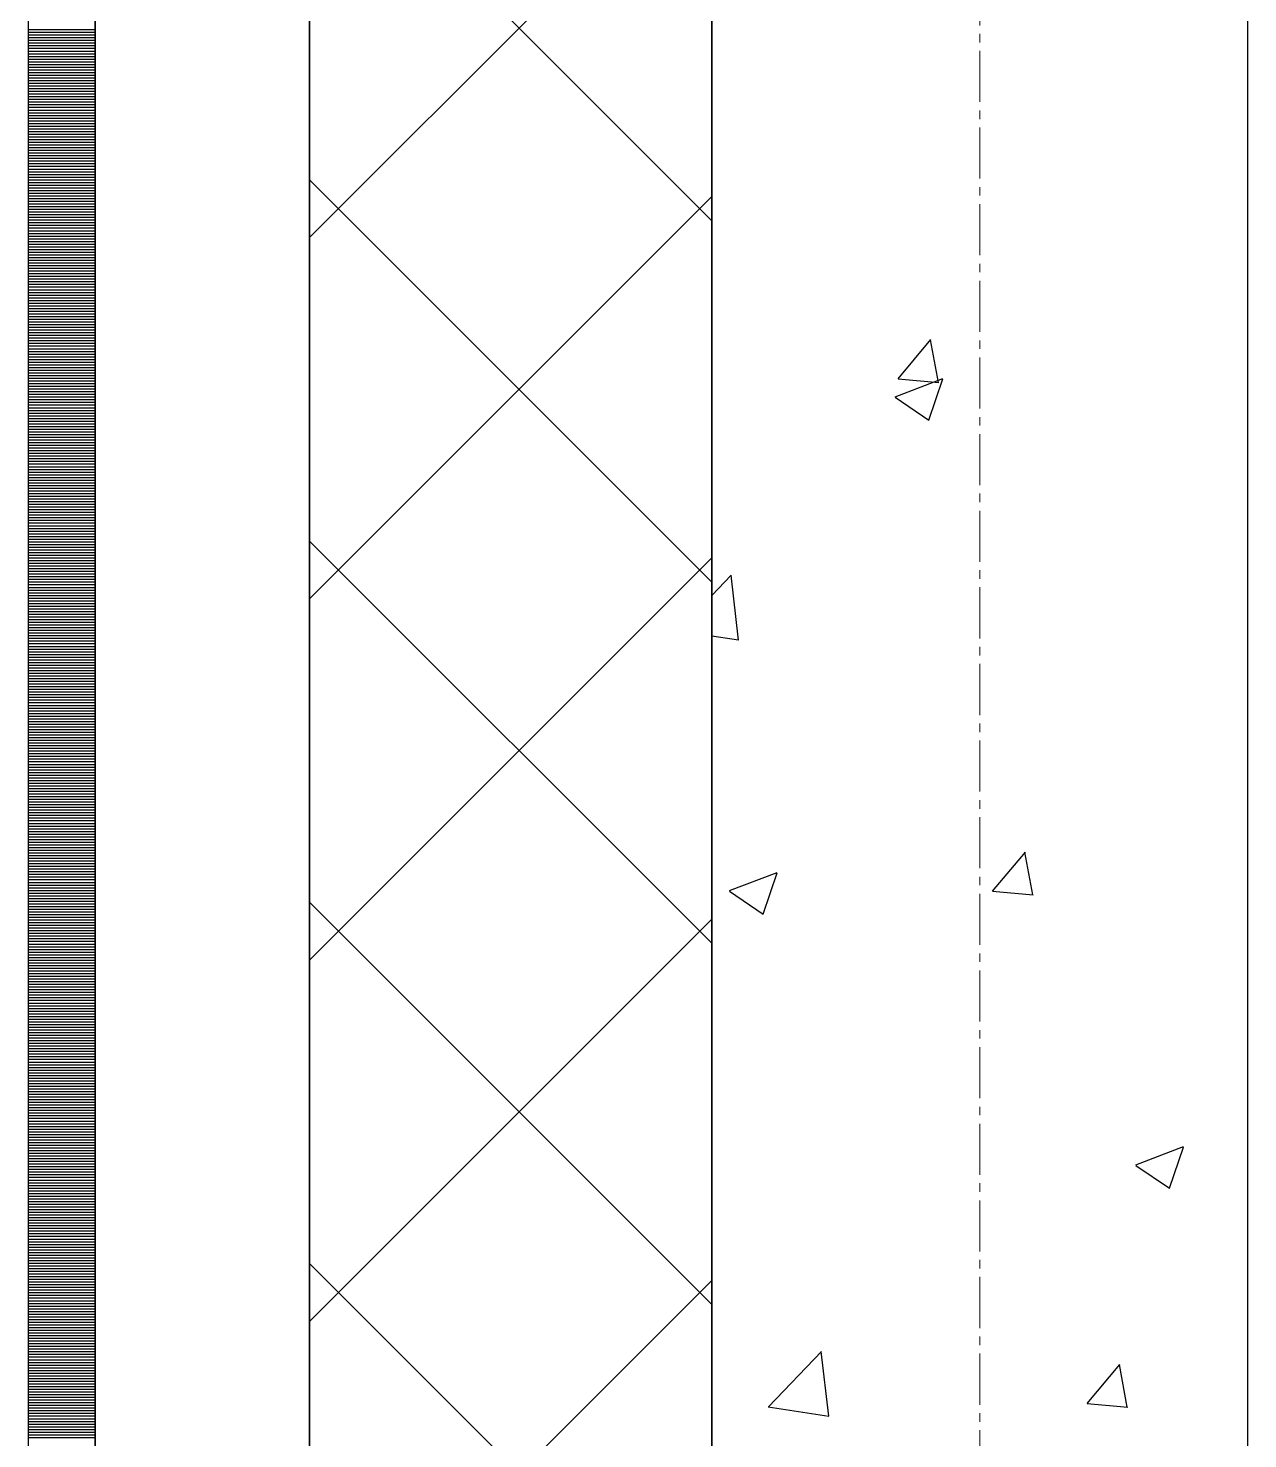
# Model space of a CAD drawing. Header units: millimetres. Extents: x -231292 to 573618, y -153144 to 564035.
# Drawn here: x 8548 to 9003, y 219689 to 220215 of the extents above; entities that cross this region are included whole.
import ezdxf

# ---------------------------------------------------------------- set-up
doc = ezdxf.new("R2010")
doc.units = ezdxf.units.MM
doc.linetypes.add('CENTER2', pattern=[28.575, 19.05, -3.175, 3.175, -3.175])
doc.layers.get('0').update_dxf_attribs({"color": 250})
for name, color, linetype, lineweight in [('АР_Стены ПЕНОблок', 250, 'Continuous', 20), ('АР_Тонкая', 250, 'Continuous', 5), ('АР_Утеплитель', 250, 'Continuous', 0), ('АР_Штриховка', 250, 'Continuous', 0), ('РД_Оси_100', 250, 'Continuous', 0)]:
    doc.layers.add(name, color=color, linetype=linetype, lineweight=lineweight)

# ---------------------------------------------------------------- blocks, each defined once
blk = doc.blocks.new('оси_рен')
at = {"layer": 'РД_Оси_100', "color": 251, "linetype": 'CENTER2', "true_color": 0x636466}
blk.add_line((1195652.916, 135558.25), (1195652.916, 223268.25), dxfattribs=at)

msp = doc.modelspace()

# ---------------------------------------------------------------- linework, layer by layer
at = {"layer": 'АР_Стены ПЕНОблок', "color": 18, "linetype": 'Continuous', "lineweight": 25, "true_color": 0x000000}
for p, q in [((8803.243, 263866.253), (8803.243, 187666.253)), ((9003.243, 187666.253), (9003.243, 263866.253))]:
    msp.add_line(p, q, dxfattribs=at)
at = {"layer": 'АР_Тонкая', "color": 18, "linetype": 'Continuous', "lineweight": 25, "true_color": 0x000000}
for p, q in [((8548.243, 263866.253), (8548.243, 187666.253)), ((8573.243, 263866.253), (8573.243, 187666.253)), ((8573.243, 187666.253), (8573.243, 263866.253)), ((8653.243, 187666.253), (8653.243, 263866.253))]:
    msp.add_line(p, q, dxfattribs=at)
at = {"layer": 'АР_Утеплитель', "color": 18, "linetype": 'Continuous', "lineweight": 25, "true_color": 0x000000}
for p, q in [((8653.243, 263866.253), (8653.243, 187666.253)), ((8803.243, 187666.253), (8803.243, 263866.253))]:
    msp.add_line(p, q, dxfattribs=at)
at = {"layer": 'АР_Штриховка', "color": 18, "linetype": 'Continuous', "lineweight": 25, "true_color": 0x000000}
for p, q in [((8803.243, 220142.69), (8653.243, 220292.69)), ((8653.243, 220136.403), (8803.243, 220286.403)), ((8548.243, 220214.002), (8573.243, 220214.002)), ((8548.243, 220213.002), (8573.243, 220213.002)), ((8548.243, 220212.002), (8573.243, 220212.002)), ((8548.243, 220211.002), (8573.243, 220211.002)), ((8548.243, 220210.002), (8573.243, 220210.002)), ((8548.243, 220209.002), (8573.243, 220209.002)), ((8548.243, 220208.002), (8573.243, 220208.002)), ((8548.243, 220207.002), (8573.243, 220207.002)), ((8548.243, 220206.002), (8573.243, 220206.002)), ((8548.243, 220205.002), (8573.243, 220205.002)), ((8548.243, 220204.002), (8573.243, 220204.002)), ((8548.243, 220203.002), (8573.243, 220203.002)), ((8548.243, 220202.002), (8573.243, 220202.002)), ((8548.243, 220201.002), (8573.243, 220201.002)), ((8548.243, 220200.002), (8573.243, 220200.002)), ((8548.243, 220199.002), (8573.243, 220199.002)), ((8548.243, 220198.002), (8573.243, 220198.002)), ((8548.243, 220197.002), (8573.243, 220197.002)), ((8548.243, 220196.002), (8573.243, 220196.002)), ((8548.243, 220195.002), (8573.243, 220195.002)), ((8548.243, 220194.002), (8573.243, 220194.002)), ((8548.243, 220193.002), (8573.243, 220193.002)), ((8548.243, 220192.002), (8573.243, 220192.002)), ((8548.243, 220191.002), (8573.243, 220191.002)), ((8548.243, 220190.002), (8573.243, 220190.002)), ((8548.243, 220189.002), (8573.243, 220189.002)), ((8548.243, 220188.002), (8573.243, 220188.002)), ((8548.243, 220187.002), (8573.243, 220187.002)), ((8548.243, 220186.002), (8573.243, 220186.002)), ((8548.243, 220185.002), (8573.243, 220185.002)), ((8548.243, 220184.002), (8573.243, 220184.002)), ((8548.243, 220183.002), (8573.243, 220183.002)), ((8548.243, 220182.002), (8573.243, 220182.002)), ((8548.243, 220181.002), (8573.243, 220181.002)), ((8548.243, 220180.002), (8573.243, 220180.002)), ((8548.243, 220179.002), (8573.243, 220179.002)), ((8548.243, 220178.002), (8573.243, 220178.002)), ((8548.243, 220177.002), (8573.243, 220177.002)), ((8548.243, 220176.002), (8573.243, 220176.002)), ((8548.243, 220175.002), (8573.243, 220175.002)), ((8548.243, 220174.002), (8573.243, 220174.002)), ((8548.243, 220173.002), (8573.243, 220173.002)), ((8548.243, 220172.002), (8573.243, 220172.002)), ((8548.243, 220171.002), (8573.243, 220171.002)), ((8548.243, 220170.002), (8573.243, 220170.002)), ((8548.243, 220169.002), (8573.243, 220169.002)), ((8548.243, 220168.002), (8573.243, 220168.002)), ((8548.243, 220167.002), (8573.243, 220167.002)), ((8548.243, 220166.002), (8573.243, 220166.002)), ((8548.243, 220165.002), (8573.243, 220165.002)), ((8548.243, 220164.002), (8573.243, 220164.002)), ((8548.243, 220163.002), (8573.243, 220163.002)), ((8548.243, 220162.002), (8573.243, 220162.002)), ((8548.243, 220161.002), (8573.243, 220161.002)), ((8548.243, 220160.002), (8573.243, 220160.002)), ((8548.243, 220159.002), (8573.243, 220159.002)), ((8548.243, 220158.002), (8573.243, 220158.002)), ((8803.243, 220007.987), (8653.243, 220157.987)), ((8548.243, 220157.002), (8573.243, 220157.002)), ((8548.243, 220156.002), (8573.243, 220156.002)), ((8548.243, 220155.002), (8573.243, 220155.002)), ((8548.243, 220154.002), (8573.243, 220154.002)), ((8548.243, 220153.002), (8573.243, 220153.002)), ((8548.243, 220152.002), (8573.243, 220152.002)), ((8548.243, 220151.002), (8573.243, 220151.002)), ((8548.243, 220150.002), (8573.243, 220150.002)), ((8548.243, 220149.002), (8573.243, 220149.002)), ((8548.243, 220148.002), (8573.243, 220148.002)), ((8548.243, 220147.002), (8573.243, 220147.002)), ((8653.243, 220001.7), (8803.243, 220151.7)), ((8548.243, 220146.002), (8573.243, 220146.002)), ((8548.243, 220145.002), (8573.243, 220145.002)), ((8548.243, 220144.002), (8573.243, 220144.002)), ((8548.243, 220143.002), (8573.243, 220143.002)), ((8548.243, 220142.002), (8573.243, 220142.002)), ((8548.243, 220141.002), (8573.243, 220141.002)), ((8548.243, 220140.002), (8573.243, 220140.002)), ((8548.243, 220139.002), (8573.243, 220139.002)), ((8548.243, 220138.002), (8573.243, 220138.002)), ((8548.243, 220137.002), (8573.243, 220137.002)), ((8548.243, 220136.002), (8573.243, 220136.002)), ((8548.243, 220135.002), (8573.243, 220135.002)), ((8548.243, 220134.002), (8573.243, 220134.002)), ((8548.243, 220133.002), (8573.243, 220133.002)), ((8548.243, 220132.002), (8573.243, 220132.002)), ((8548.243, 220131.002), (8573.243, 220131.002)), ((8548.243, 220130.002), (8573.243, 220130.002)), ((8548.243, 220129.002), (8573.243, 220129.002)), ((8548.243, 220128.002), (8573.243, 220128.002)), ((8548.243, 220127.002), (8573.243, 220127.002)), ((8548.243, 220126.002), (8573.243, 220126.002)), ((8548.243, 220125.002), (8573.243, 220125.002)), ((8548.243, 220124.002), (8573.243, 220124.002)), ((8548.243, 220123.002), (8573.243, 220123.002)), ((8548.243, 220122.002), (8573.243, 220122.002)), ((8548.243, 220121.002), (8573.243, 220121.002)), ((8548.243, 220120.002), (8573.243, 220120.002)), ((8548.243, 220119.002), (8573.243, 220119.002)), ((8548.243, 220118.002), (8573.243, 220118.002)), ((8548.243, 220117.002), (8573.243, 220117.002)), ((8548.243, 220116.002), (8573.243, 220116.002)), ((8548.243, 220115.002), (8573.243, 220115.002)), ((8548.243, 220114.002), (8573.243, 220114.002)), ((8548.243, 220113.002), (8573.243, 220113.002)), ((8548.243, 220112.002), (8573.243, 220112.002)), ((8548.243, 220111.002), (8573.243, 220111.002)), ((8548.243, 220110.002), (8573.243, 220110.002)), ((8548.243, 220109.002), (8573.243, 220109.002)), ((8548.243, 220108.002), (8573.243, 220108.002)), ((8548.243, 220107.002), (8573.243, 220107.002)), ((8548.243, 220106.002), (8573.243, 220106.002)), ((8548.243, 220105.002), (8573.243, 220105.002)), ((8548.243, 220104.002), (8573.243, 220104.002)), ((8548.243, 220103.002), (8573.243, 220103.002)), ((8548.243, 220102.002), (8573.243, 220102.002)), ((8548.243, 220101.002), (8573.243, 220101.002)), ((8548.243, 220100.002), (8573.243, 220100.002)), ((8548.243, 220099.002), (8573.243, 220099.002)), ((8548.243, 220098.002), (8573.243, 220098.002)), ((8548.243, 220097.002), (8573.243, 220097.002)), ((8548.243, 220096.002), (8573.243, 220096.002)), ((8548.243, 220095.002), (8573.243, 220095.002)), ((8872.787, 220083.776), (8885.032, 220098.369)), ((8887.792, 220082.405), (8884.855, 220098.326)), ((8548.243, 220094.002), (8573.243, 220094.002)), ((8548.243, 220093.002), (8573.243, 220093.002)), ((8548.243, 220092.002), (8573.243, 220092.002)), ((8548.243, 220091.002), (8573.243, 220091.002)), ((8548.243, 220090.002), (8573.243, 220090.002)), ((8548.243, 220089.002), (8573.243, 220089.002)), ((8548.243, 220088.002), (8573.243, 220088.002)), ((8548.243, 220087.002), (8573.243, 220087.002)), ((8548.243, 220086.002), (8573.243, 220086.002)), ((8548.243, 220085.002), (8573.243, 220085.002)), ((8548.243, 220084.002), (8573.243, 220084.002)), ((8871.714, 220077.085), (8889.499, 220083.912)), ((8872.786, 220083.766), (8887.968, 220082.437)), ((8884.267, 220068.363), (8889.417, 220083.712)), ((8548.243, 220083.002), (8573.243, 220083.002)), ((8548.243, 220082.002), (8573.243, 220082.002)), ((8548.243, 220081.002), (8573.243, 220081.002)), ((8548.243, 220080.002), (8573.243, 220080.002)), ((8548.243, 220079.002), (8573.243, 220079.002)), ((8548.243, 220078.002), (8573.243, 220078.002)), ((8548.243, 220077.002), (8573.243, 220077.002)), ((8548.243, 220076.002), (8573.243, 220076.002)), ((8548.243, 220075.002), (8573.243, 220075.002)), ((8548.243, 220074.002), (8573.243, 220074.002)), ((8871.625, 220076.887), (8884.259, 220068.365)), ((8548.243, 220073.002), (8573.243, 220073.002)), ((8548.243, 220072.002), (8573.243, 220072.002)), ((8548.243, 220071.002), (8573.243, 220071.002)), ((8548.243, 220070.002), (8573.243, 220070.002)), ((8548.243, 220069.002), (8573.243, 220069.002)), ((8548.243, 220068.002), (8573.243, 220068.002)), ((8548.243, 220067.002), (8573.243, 220067.002)), ((8548.243, 220066.002), (8573.243, 220066.002)), ((8548.243, 220065.002), (8573.243, 220065.002)), ((8548.243, 220064.002), (8573.243, 220064.002)), ((8548.243, 220063.002), (8573.243, 220063.002)), ((8548.243, 220062.002), (8573.243, 220062.002)), ((8548.243, 220061.002), (8573.243, 220061.002)), ((8548.243, 220060.002), (8573.243, 220060.002)), ((8548.243, 220059.002), (8573.243, 220059.002)), ((8548.243, 220058.002), (8573.243, 220058.002)), ((8548.243, 220057.002), (8573.243, 220057.002)), ((8548.243, 220056.002), (8573.243, 220056.002)), ((8548.243, 220055.002), (8573.243, 220055.002)), ((8548.243, 220054.002), (8573.243, 220054.002)), ((8548.243, 220053.002), (8573.243, 220053.002)), ((8548.243, 220052.002), (8573.243, 220052.002)), ((8548.243, 220051.002), (8573.243, 220051.002)), ((8548.243, 220050.002), (8573.243, 220050.002)), ((8548.243, 220049.002), (8573.243, 220049.002)), ((8548.243, 220048.002), (8573.243, 220048.002)), ((8548.243, 220047.002), (8573.243, 220047.002)), ((8548.243, 220046.002), (8573.243, 220046.002)), ((8548.243, 220045.002), (8573.243, 220045.002)), ((8548.243, 220044.002), (8573.243, 220044.002)), ((8548.243, 220043.002), (8573.243, 220043.002)), ((8548.243, 220042.002), (8573.243, 220042.002)), ((8548.243, 220041.002), (8573.243, 220041.002)), ((8548.243, 220040.002), (8573.243, 220040.002)), ((8548.243, 220039.002), (8573.243, 220039.002)), ((8548.243, 220038.002), (8573.243, 220038.002)), ((8548.243, 220037.002), (8573.243, 220037.002)), ((8548.243, 220036.002), (8573.243, 220036.002)), ((8548.243, 220035.002), (8573.243, 220035.002)), ((8548.243, 220034.002), (8573.243, 220034.002)), ((8548.243, 220033.002), (8573.243, 220033.002)), ((8548.243, 220032.002), (8573.243, 220032.002)), ((8548.243, 220031.002), (8573.243, 220031.002)), ((8548.243, 220030.002), (8573.243, 220030.002)), ((8548.243, 220029.002), (8573.243, 220029.002)), ((8548.243, 220028.002), (8573.243, 220028.002)), ((8548.243, 220027.002), (8573.243, 220027.002)), ((8548.243, 220026.002), (8573.243, 220026.002)), ((8548.243, 220025.002), (8573.243, 220025.002)), ((8548.243, 220024.002), (8573.243, 220024.002)), ((8548.243, 220023.002), (8573.243, 220023.002)), ((8548.243, 220022.002), (8573.243, 220022.002)), ((8548.243, 220021.002), (8573.243, 220021.002)), ((8803.243, 219873.283), (8653.243, 220023.283)), ((8548.243, 220020.002), (8573.243, 220020.002)), ((8548.243, 220019.002), (8573.243, 220019.002)), ((8548.243, 220018.002), (8573.243, 220018.002)), ((8548.243, 220017.002), (8573.243, 220017.002)), ((8548.243, 220016.002), (8573.243, 220016.002)), ((8653.243, 219866.996), (8803.243, 220016.996)), ((8548.243, 220015.002), (8573.243, 220015.002)), ((8548.243, 220014.002), (8573.243, 220014.002)), ((8548.243, 220013.002), (8573.243, 220013.002)), ((8548.243, 220012.002), (8573.243, 220012.002)), ((8548.243, 220011.002), (8573.243, 220011.002)), ((8803.243, 220002.936), (8810.489, 220010.488)), ((8813.269, 219986.362), (8810.463, 220010.485)), ((8548.243, 220010.002), (8573.243, 220010.002)), ((8548.243, 220009.002), (8573.243, 220009.002)), ((8548.243, 220008.002), (8573.243, 220008.002)), ((8548.243, 220007.002), (8573.243, 220007.002)), ((8548.243, 220006.002), (8573.243, 220006.002)), ((8548.243, 220005.002), (8573.243, 220005.002)), ((8548.243, 220004.002), (8573.243, 220004.002)), ((8548.243, 220003.002), (8573.243, 220003.002)), ((8548.243, 220002.002), (8573.243, 220002.002)), ((8548.243, 220001.002), (8573.243, 220001.002)), ((8548.243, 220000.002), (8573.243, 220000.002)), ((8548.243, 219999.002), (8573.243, 219999.002)), ((8548.243, 219998.002), (8573.243, 219998.002)), ((8548.243, 219997.002), (8573.243, 219997.002)), ((8548.243, 219996.002), (8573.243, 219996.002)), ((8548.243, 219995.002), (8573.243, 219995.002)), ((8548.243, 219994.002), (8573.243, 219994.002)), ((8548.243, 219993.002), (8573.243, 219993.002)), ((8548.243, 219992.002), (8573.243, 219992.002)), ((8548.243, 219991.002), (8573.243, 219991.002)), ((8548.243, 219990.002), (8573.243, 219990.002)), ((8548.243, 219989.002), (8573.243, 219989.002)), ((8548.243, 219988.002), (8573.243, 219988.002)), ((8548.243, 219987.002), (8573.243, 219987.002)), ((8548.243, 219986.002), (8573.243, 219986.002)), ((8548.243, 219985.002), (8573.243, 219985.002)), ((8548.243, 219984.002), (8573.243, 219984.002)), ((8803.243, 219987.963), (8813.276, 219986.407)), ((8548.243, 219983.002), (8573.243, 219983.002)), ((8548.243, 219982.002), (8573.243, 219982.002)), ((8548.243, 219981.002), (8573.243, 219981.002)), ((8548.243, 219980.002), (8573.243, 219980.002)), ((8548.243, 219979.002), (8573.243, 219979.002)), ((8548.243, 219978.002), (8573.243, 219978.002)), ((8548.243, 219977.002), (8573.243, 219977.002)), ((8548.243, 219976.002), (8573.243, 219976.002)), ((8548.243, 219975.002), (8573.243, 219975.002)), ((8548.243, 219974.002), (8573.243, 219974.002)), ((8548.243, 219973.002), (8573.243, 219973.002)), ((8548.243, 219972.002), (8573.243, 219972.002)), ((8548.243, 219971.002), (8573.243, 219971.002)), ((8548.243, 219970.002), (8573.243, 219970.002)), ((8548.243, 219969.002), (8573.243, 219969.002)), ((8548.243, 219968.002), (8573.243, 219968.002)), ((8548.243, 219967.002), (8573.243, 219967.002)), ((8548.243, 219966.002), (8573.243, 219966.002)), ((8548.243, 219965.002), (8573.243, 219965.002)), ((8548.243, 219964.002), (8573.243, 219964.002)), ((8548.243, 219963.002), (8573.243, 219963.002)), ((8548.243, 219962.002), (8573.243, 219962.002)), ((8548.243, 219961.002), (8573.243, 219961.002)), ((8548.243, 219960.002), (8573.243, 219960.002)), ((8548.243, 219959.002), (8573.243, 219959.002)), ((8548.243, 219958.002), (8573.243, 219958.002)), ((8548.243, 219957.002), (8573.243, 219957.002)), ((8548.243, 219956.002), (8573.243, 219956.002)), ((8548.243, 219955.002), (8573.243, 219955.002)), ((8548.243, 219954.002), (8573.243, 219954.002)), ((8548.243, 219953.002), (8573.243, 219953.002)), ((8548.243, 219952.002), (8573.243, 219952.002)), ((8548.243, 219951.002), (8573.243, 219951.002)), ((8548.243, 219950.002), (8573.243, 219950.002)), ((8548.243, 219949.002), (8573.243, 219949.002)), ((8548.243, 219948.002), (8573.243, 219948.002)), ((8548.243, 219947.002), (8573.243, 219947.002)), ((8548.243, 219946.002), (8573.243, 219946.002)), ((8548.243, 219945.002), (8573.243, 219945.002)), ((8548.243, 219944.002), (8573.243, 219944.002)), ((8548.243, 219943.002), (8573.243, 219943.002)), ((8548.243, 219942.002), (8573.243, 219942.002)), ((8548.243, 219941.002), (8573.243, 219941.002)), ((8548.243, 219940.002), (8573.243, 219940.002)), ((8548.243, 219939.002), (8573.243, 219939.002)), ((8548.243, 219938.002), (8573.243, 219938.002)), ((8548.243, 219937.002), (8573.243, 219937.002)), ((8548.243, 219936.002), (8573.243, 219936.002)), ((8548.243, 219935.002), (8573.243, 219935.002)), ((8548.243, 219934.002), (8573.243, 219934.002)), ((8548.243, 219933.002), (8573.243, 219933.002)), ((8548.243, 219932.002), (8573.243, 219932.002)), ((8548.243, 219931.002), (8573.243, 219931.002)), ((8548.243, 219930.002), (8573.243, 219930.002)), ((8548.243, 219929.002), (8573.243, 219929.002)), ((8548.243, 219928.002), (8573.243, 219928.002)), ((8548.243, 219927.002), (8573.243, 219927.002)), ((8548.243, 219926.002), (8573.243, 219926.002)), ((8548.243, 219925.002), (8573.243, 219925.002)), ((8548.243, 219924.002), (8573.243, 219924.002)), ((8548.243, 219923.002), (8573.243, 219923.002)), ((8548.243, 219922.002), (8573.243, 219922.002)), ((8548.243, 219921.002), (8573.243, 219921.002)), ((8548.243, 219920.002), (8573.243, 219920.002)), ((8548.243, 219919.002), (8573.243, 219919.002)), ((8548.243, 219918.002), (8573.243, 219918.002)), ((8548.243, 219917.002), (8573.243, 219917.002)), ((8548.243, 219916.002), (8573.243, 219916.002)), ((8548.243, 219915.002), (8573.243, 219915.002)), ((8548.243, 219914.002), (8573.243, 219914.002)), ((8548.243, 219913.002), (8573.243, 219913.002)), ((8548.243, 219912.002), (8573.243, 219912.002)), ((8548.243, 219911.002), (8573.243, 219911.002)), ((8548.243, 219910.002), (8573.243, 219910.002)), ((8548.243, 219909.002), (8573.243, 219909.002)), ((8548.243, 219908.002), (8573.243, 219908.002)), ((8548.243, 219907.002), (8573.243, 219907.002)), ((8548.243, 219906.002), (8573.243, 219906.002)), ((8548.243, 219905.002), (8573.243, 219905.002)), ((8908.03, 219892.719), (8920.275, 219907.312)), ((8923.035, 219891.348), (8920.098, 219907.269)), ((8548.243, 219904.002), (8573.243, 219904.002)), ((8548.243, 219903.002), (8573.243, 219903.002)), ((8548.243, 219902.002), (8573.243, 219902.002)), ((8548.243, 219901.002), (8573.243, 219901.002)), ((8548.243, 219900.002), (8573.243, 219900.002)), ((8809.912, 219892.897), (8827.697, 219899.724)), ((8548.243, 219899.002), (8573.243, 219899.002)), ((8548.243, 219898.002), (8573.243, 219898.002)), ((8548.243, 219897.002), (8573.243, 219897.002)), ((8548.243, 219896.002), (8573.243, 219896.002)), ((8548.243, 219895.002), (8573.243, 219895.002)), ((8822.465, 219884.175), (8827.615, 219899.524)), ((8548.243, 219894.002), (8573.243, 219894.002)), ((8548.243, 219893.002), (8573.243, 219893.002)), ((8548.243, 219892.002), (8573.243, 219892.002)), ((8548.243, 219891.002), (8573.243, 219891.002)), ((8548.243, 219890.002), (8573.243, 219890.002)), ((8809.823, 219892.699), (8822.457, 219884.177)), ((8908.029, 219892.709), (8923.211, 219891.38)), ((8548.243, 219889.002), (8573.243, 219889.002)), ((8548.243, 219888.002), (8573.243, 219888.002)), ((8548.243, 219887.002), (8573.243, 219887.002)), ((8548.243, 219886.002), (8573.243, 219886.002)), ((8548.243, 219885.002), (8573.243, 219885.002)), ((8548.243, 219884.002), (8573.243, 219884.002)), ((8803.243, 219738.579), (8653.243, 219888.579)), ((8548.243, 219883.002), (8573.243, 219883.002)), ((8548.243, 219882.002), (8573.243, 219882.002)), ((8548.243, 219881.002), (8573.243, 219881.002)), ((8548.243, 219880.002), (8573.243, 219880.002)), ((8548.243, 219879.002), (8573.243, 219879.002)), ((8653.243, 219732.292), (8803.243, 219882.292)), ((8548.243, 219878.002), (8573.243, 219878.002)), ((8548.243, 219877.002), (8573.243, 219877.002)), ((8548.243, 219876.002), (8573.243, 219876.002)), ((8548.243, 219875.002), (8573.243, 219875.002)), ((8548.243, 219874.002), (8573.243, 219874.002)), ((8548.243, 219873.002), (8573.243, 219873.002)), ((8548.243, 219872.002), (8573.243, 219872.002)), ((8548.243, 219871.002), (8573.243, 219871.002)), ((8548.243, 219870.002), (8573.243, 219870.002)), ((8548.243, 219869.002), (8573.243, 219869.002)), ((8548.243, 219868.002), (8573.243, 219868.002)), ((8548.243, 219867.002), (8573.243, 219867.002)), ((8548.243, 219866.002), (8573.243, 219866.002)), ((8548.243, 219865.002), (8573.243, 219865.002)), ((8548.243, 219864.002), (8573.243, 219864.002)), ((8548.243, 219863.002), (8573.243, 219863.002)), ((8548.243, 219862.002), (8573.243, 219862.002)), ((8548.243, 219861.002), (8573.243, 219861.002)), ((8548.243, 219860.002), (8573.243, 219860.002)), ((8548.243, 219859.002), (8573.243, 219859.002)), ((8548.243, 219858.002), (8573.243, 219858.002)), ((8548.243, 219857.002), (8573.243, 219857.002)), ((8548.243, 219856.002), (8573.243, 219856.002)), ((8548.243, 219855.002), (8573.243, 219855.002)), ((8548.243, 219854.002), (8573.243, 219854.002)), ((8548.243, 219853.002), (8573.243, 219853.002)), ((8548.243, 219852.002), (8573.243, 219852.002)), ((8548.243, 219851.002), (8573.243, 219851.002)), ((8548.243, 219850.002), (8573.243, 219850.002)), ((8548.243, 219849.002), (8573.243, 219849.002)), ((8548.243, 219848.002), (8573.243, 219848.002)), ((8548.243, 219847.002), (8573.243, 219847.002)), ((8548.243, 219846.002), (8573.243, 219846.002)), ((8548.243, 219845.002), (8573.243, 219845.002)), ((8548.243, 219844.002), (8573.243, 219844.002)), ((8548.243, 219843.002), (8573.243, 219843.002)), ((8548.243, 219842.002), (8573.243, 219842.002)), ((8548.243, 219841.002), (8573.243, 219841.002)), ((8548.243, 219840.002), (8573.243, 219840.002)), ((8548.243, 219839.002), (8573.243, 219839.002)), ((8548.243, 219838.002), (8573.243, 219838.002)), ((8548.243, 219837.002), (8573.243, 219837.002)), ((8548.243, 219836.002), (8573.243, 219836.002)), ((8548.243, 219835.002), (8573.243, 219835.002)), ((8548.243, 219834.002), (8573.243, 219834.002)), ((8548.243, 219833.002), (8573.243, 219833.002)), ((8548.243, 219832.002), (8573.243, 219832.002)), ((8548.243, 219831.002), (8573.243, 219831.002)), ((8548.243, 219830.002), (8573.243, 219830.002)), ((8548.243, 219829.002), (8573.243, 219829.002)), ((8548.243, 219828.002), (8573.243, 219828.002)), ((8548.243, 219827.002), (8573.243, 219827.002)), ((8548.243, 219826.002), (8573.243, 219826.002)), ((8548.243, 219825.002), (8573.243, 219825.002)), ((8548.243, 219824.002), (8573.243, 219824.002)), ((8548.243, 219823.002), (8573.243, 219823.002)), ((8548.243, 219822.002), (8573.243, 219822.002)), ((8548.243, 219821.002), (8573.243, 219821.002)), ((8548.243, 219820.002), (8573.243, 219820.002)), ((8548.243, 219819.002), (8573.243, 219819.002)), ((8548.243, 219818.002), (8573.243, 219818.002)), ((8548.243, 219817.002), (8573.243, 219817.002)), ((8548.243, 219816.002), (8573.243, 219816.002)), ((8548.243, 219815.002), (8573.243, 219815.002)), ((8548.243, 219814.002), (8573.243, 219814.002)), ((8548.243, 219813.002), (8573.243, 219813.002)), ((8548.243, 219812.002), (8573.243, 219812.002)), ((8548.243, 219811.002), (8573.243, 219811.002)), ((8548.243, 219810.002), (8573.243, 219810.002)), ((8548.243, 219809.002), (8573.243, 219809.002)), ((8548.243, 219808.002), (8573.243, 219808.002)), ((8548.243, 219807.002), (8573.243, 219807.002)), ((8548.243, 219806.002), (8573.243, 219806.002)), ((8548.243, 219805.002), (8573.243, 219805.002)), ((8548.243, 219804.002), (8573.243, 219804.002)), ((8548.243, 219803.002), (8573.243, 219803.002)), ((8548.243, 219802.002), (8573.243, 219802.002)), ((8548.243, 219801.002), (8573.243, 219801.002)), ((8548.243, 219800.002), (8573.243, 219800.002)), ((8548.243, 219799.002), (8573.243, 219799.002)), ((8548.243, 219798.002), (8573.243, 219798.002)), ((8548.243, 219797.002), (8573.243, 219797.002)), ((8548.243, 219796.002), (8573.243, 219796.002)), ((8548.243, 219795.002), (8573.243, 219795.002)), ((8961.527, 219790.632), (8979.311, 219797.459)), ((8974.079, 219781.91), (8979.23, 219797.259)), ((8548.243, 219794.002), (8573.243, 219794.002)), ((8548.243, 219793.002), (8573.243, 219793.002)), ((8548.243, 219792.002), (8573.243, 219792.002)), ((8548.243, 219791.002), (8573.243, 219791.002)), ((8548.243, 219790.002), (8573.243, 219790.002)), ((8961.437, 219790.434), (8974.071, 219781.912)), ((8548.243, 219789.002), (8573.243, 219789.002)), ((8548.243, 219788.002), (8573.243, 219788.002)), ((8548.243, 219787.002), (8573.243, 219787.002)), ((8548.243, 219786.002), (8573.243, 219786.002)), ((8548.243, 219785.002), (8573.243, 219785.002)), ((8548.243, 219784.002), (8573.243, 219784.002)), ((8548.243, 219783.002), (8573.243, 219783.002)), ((8548.243, 219782.002), (8573.243, 219782.002)), ((8548.243, 219781.002), (8573.243, 219781.002)), ((8548.243, 219780.002), (8573.243, 219780.002)), ((8548.243, 219779.002), (8573.243, 219779.002)), ((8548.243, 219778.002), (8573.243, 219778.002)), ((8548.243, 219777.002), (8573.243, 219777.002)), ((8548.243, 219776.002), (8573.243, 219776.002)), ((8548.243, 219775.002), (8573.243, 219775.002)), ((8548.243, 219774.002), (8573.243, 219774.002)), ((8548.243, 219773.002), (8573.243, 219773.002)), ((8548.243, 219772.002), (8573.243, 219772.002)), ((8548.243, 219771.002), (8573.243, 219771.002)), ((8548.243, 219770.002), (8573.243, 219770.002)), ((8548.243, 219769.002), (8573.243, 219769.002)), ((8548.243, 219768.002), (8573.243, 219768.002)), ((8548.243, 219767.002), (8573.243, 219767.002)), ((8548.243, 219766.002), (8573.243, 219766.002)), ((8548.243, 219765.002), (8573.243, 219765.002)), ((8548.243, 219764.002), (8573.243, 219764.002)), ((8548.243, 219763.002), (8573.243, 219763.002)), ((8548.243, 219762.002), (8573.243, 219762.002)), ((8548.243, 219761.002), (8573.243, 219761.002)), ((8548.243, 219760.002), (8573.243, 219760.002)), ((8548.243, 219759.002), (8573.243, 219759.002)), ((8548.243, 219758.002), (8573.243, 219758.002)), ((8548.243, 219757.002), (8573.243, 219757.002)), ((8548.243, 219756.002), (8573.243, 219756.002)), ((8548.243, 219755.002), (8573.243, 219755.002)), ((8548.243, 219754.002), (8573.243, 219754.002)), ((8548.243, 219753.002), (8573.243, 219753.002)), ((8803.243, 219603.875), (8653.243, 219753.875)), ((8548.243, 219752.002), (8573.243, 219752.002)), ((8548.243, 219751.002), (8573.243, 219751.002)), ((8548.243, 219750.002), (8573.243, 219750.002)), ((8548.243, 219749.002), (8573.243, 219749.002)), ((8548.243, 219748.002), (8573.243, 219748.002)), ((8653.243, 219597.588), (8803.243, 219747.588)), ((8548.243, 219747.002), (8573.243, 219747.002)), ((8548.243, 219746.002), (8573.243, 219746.002)), ((8548.243, 219745.002), (8573.243, 219745.002)), ((8548.243, 219744.002), (8573.243, 219744.002)), ((8548.243, 219743.002), (8573.243, 219743.002)), ((8548.243, 219742.002), (8573.243, 219742.002)), ((8548.243, 219741.002), (8573.243, 219741.002)), ((8548.243, 219740.002), (8573.243, 219740.002)), ((8548.243, 219739.002), (8573.243, 219739.002)), ((8548.243, 219738.002), (8573.243, 219738.002)), ((8548.243, 219737.002), (8573.243, 219737.002)), ((8548.243, 219736.002), (8573.243, 219736.002)), ((8548.243, 219735.002), (8573.243, 219735.002)), ((8548.243, 219734.002), (8573.243, 219734.002)), ((8548.243, 219733.002), (8573.243, 219733.002)), ((8548.243, 219732.002), (8573.243, 219732.002)), ((8548.243, 219731.002), (8573.243, 219731.002)), ((8548.243, 219730.002), (8573.243, 219730.002)), ((8548.243, 219729.002), (8573.243, 219729.002)), ((8548.243, 219728.002), (8573.243, 219728.002)), ((8548.243, 219727.002), (8573.243, 219727.002)), ((8548.243, 219726.002), (8573.243, 219726.002)), ((8548.243, 219725.002), (8573.243, 219725.002)), ((8548.243, 219724.002), (8573.243, 219724.002)), ((8548.243, 219723.002), (8573.243, 219723.002)), ((8548.243, 219722.002), (8573.243, 219722.002)), ((8548.243, 219721.002), (8573.243, 219721.002)), ((8824.38, 219700.401), (8844.164, 219721.019)), ((8846.943, 219696.894), (8844.137, 219721.016)), ((8548.243, 219720.002), (8573.243, 219720.002)), ((8548.243, 219719.002), (8573.243, 219719.002)), ((8548.243, 219718.002), (8573.243, 219718.002)), ((8548.243, 219717.002), (8573.243, 219717.002)), ((8548.243, 219716.002), (8573.243, 219716.002)), ((8943.273, 219701.662), (8955.519, 219716.255)), ((8958.278, 219700.291), (8955.341, 219716.212)), ((8548.243, 219715.002), (8573.243, 219715.002)), ((8548.243, 219714.002), (8573.243, 219714.002)), ((8548.243, 219713.002), (8573.243, 219713.002)), ((8548.243, 219712.002), (8573.243, 219712.002)), ((8548.243, 219711.002), (8573.243, 219711.002)), ((8548.243, 219710.002), (8573.243, 219710.002)), ((8548.243, 219709.002), (8573.243, 219709.002)), ((8548.243, 219708.002), (8573.243, 219708.002)), ((8548.243, 219707.002), (8573.243, 219707.002)), ((8548.243, 219706.002), (8573.243, 219706.002)), ((8548.243, 219705.002), (8573.243, 219705.002)), ((8548.243, 219704.002), (8573.243, 219704.002)), ((8548.243, 219703.002), (8573.243, 219703.002)), ((8548.243, 219702.002), (8573.243, 219702.002)), ((8548.243, 219701.002), (8573.243, 219701.002)), ((8548.243, 219700.002), (8573.243, 219700.002)), ((8824.361, 219700.443), (8846.95, 219696.939)), ((8943.273, 219701.652), (8958.455, 219700.324)), ((8548.243, 219699.002), (8573.243, 219699.002)), ((8548.243, 219698.002), (8573.243, 219698.002)), ((8548.243, 219697.002), (8573.243, 219697.002)), ((8548.243, 219696.002), (8573.243, 219696.002)), ((8548.243, 219695.002), (8573.243, 219695.002)), ((8548.243, 219694.002), (8573.243, 219694.002)), ((8548.243, 219693.002), (8573.243, 219693.002)), ((8548.243, 219692.002), (8573.243, 219692.002)), ((8548.243, 219691.002), (8573.243, 219691.002)), ((8548.243, 219690.002), (8573.243, 219690.002)), ((8548.243, 219689.002), (8573.243, 219689.002))]:
    msp.add_line(p, q, dxfattribs=at)

# ---------------------------------------------------------------- block references
at = {"rotation": 359.999868838025}
msp.add_blockref('оси_рен', (-1186750.035, 50655.808), dxfattribs=at)

doc.saveas('drawing.dxf')
